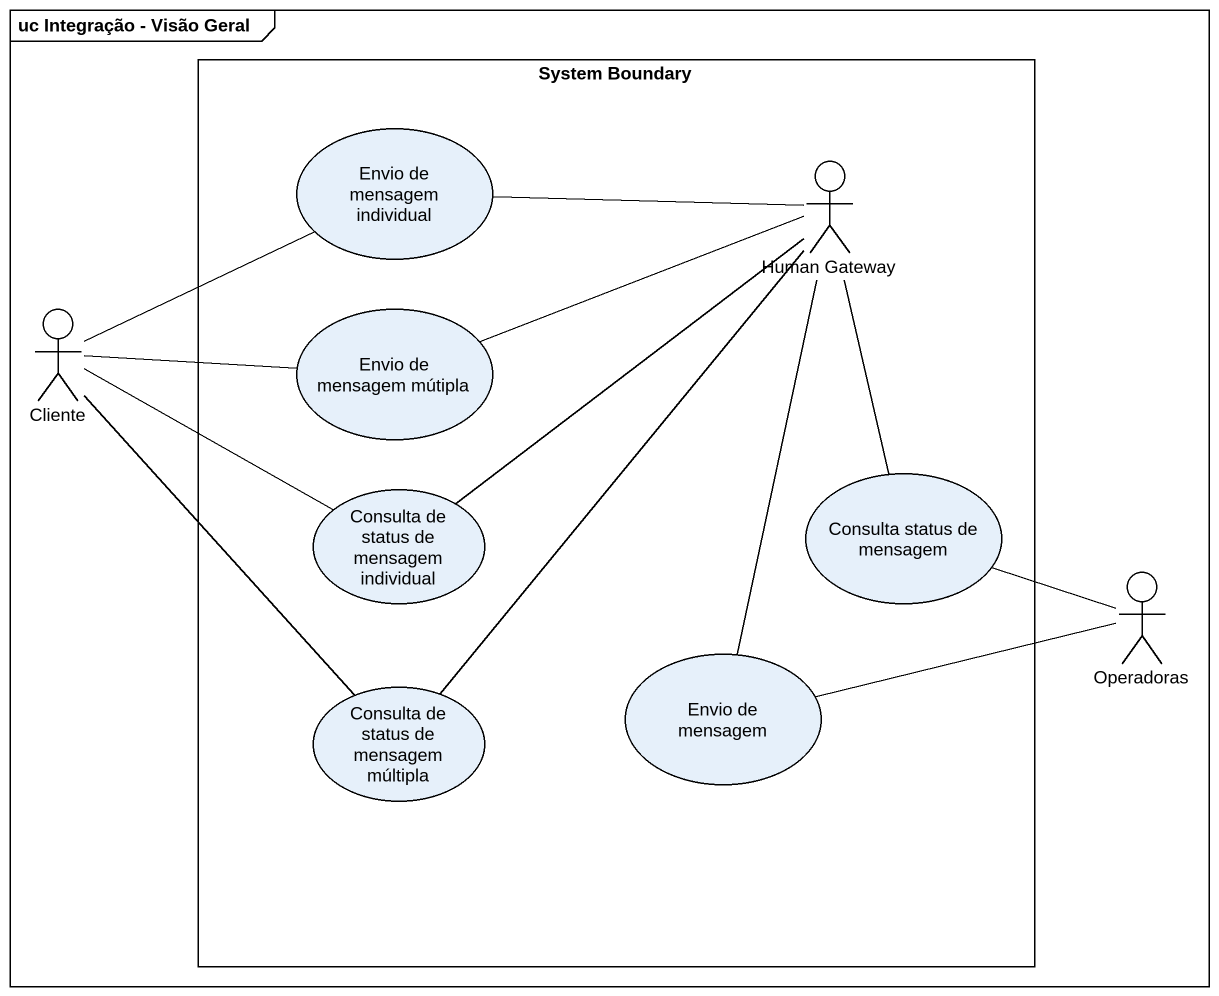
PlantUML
@startuml
mainframe uc Integração - Visão Geral
rectangle "System Boundary" as System_Boundary {
  usecase "Envio de mensagem individual" as Envio_de_mensagem_individual
  actor "Human Gateway" as Human_Gateway
  usecase "Envio de mensagem mútipla" as Envio_de_mensagem_mútipla
  usecase "Consulta de status de mensagem individual" as Consulta_de_status_de
  usecase "Consulta status de mensagem" as Consulta_status_de_mensagem
  usecase "Envio de mensagem" as Envio_de_mensagem
  usecase "Consulta de status de mensagem múltipla" as Consulta_de_status_de_2
}
actor Cliente
actor Operadoras
Envio_de_mensagem_individual -right- Human_Gateway
Human_Gateway -- Consulta_status_de_mensagem
Human_Gateway -- Envio_de_mensagem
Cliente -right- Envio_de_mensagem_individual
Cliente -right- Envio_de_mensagem_mútipla
Cliente -right- Consulta_de_status_de
Cliente -- Consulta_de_status_de_2
Envio_de_mensagem_mútipla -right- Human_Gateway
Consulta_de_status_de -up- Human_Gateway
Consulta_status_de_mensagem -right- Operadoras
Envio_de_mensagem -right- Operadoras
Consulta_de_status_de_2 -up- Human_Gateway
@enduml
